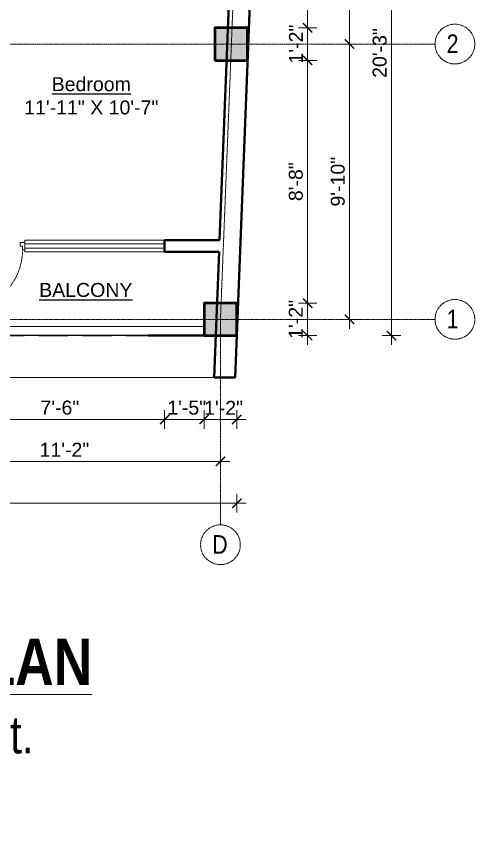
# Model space of a CAD drawing. Header units: inches. Extents: x 136316 to 155547, y -21384 to -17606.
# Drawn here: x 144900.9 to 145097.8, y -19967.6 to -19619.5 of the extents above; entities that cross this region are included whole.
import ezdxf

# ---------------------------------------------------------------- set-up
doc = ezdxf.new("R2010")
doc.units = ezdxf.units.IN
doc.header["$LTSCALE"] = 0.5
doc.header["$MEASUREMENT"] = 0
doc.header["$PDMODE"] = 66
doc.linetypes.add('CENTER', pattern=[2, 1.25, -0.25, 0.25, -0.25])
doc.linetypes.add('HIDDEN', pattern=[0.375, 0.25, -0.125])
for name, color, linetype, lineweight in [('Annotations-Bold.w', 177, 'Continuous', 13), ('C-COLUMN', 1, 'Continuous', 50), ('DIM', 4, 'Continuous', 5), ('DIM 1-100', 4, 'Continuous', 13), ('Door-Window.w', 4, 'Continuous', 15), ('PARAPET', 50, 'Continuous', 13), ('TEXT', 220, 'Continuous', 9), ('Text-100.w', 254, 'Continuous', 9), ('Toilet', 7, 'Continuous', 25), ('wall', 1, 'Continuous', 40)]:
    doc.layers.add(name, color=color, linetype=linetype, lineweight=lineweight)
doc.styles.add('ARAIL', font='ARIALN.TTF')
doc.styles.add('arial', font='arial.ttf')
doc.styles.add('arial.', font='arial.ttf')
doc.styles.get("Standard").update_dxf_attribs({"font": 'arial.ttf'})
doc.dimstyles.new('1 by 96', dxfattribs={"dimtxt": 6, "dimasz": 4, "dimexe": 4, "dimexo": 4, "dimgap": 2, "dimtad": 1, "dimdec": 0, "dimzin": 0, "dimdsep": 46, "dimlunit": 4, "dimtxsty": 'Standard', "dimblk": 'ARCHTICK', "dimcen": 0, "dimdle": 4, "dimadec": 0, "dimazin": 0, "dimtfac": 1, "dimtdec": 0, "dimtix": 1, "dimtofl": 0, "dimtmove": 1, "dimatfit": 3, "dimldrblk": 'ARCHTICK', "dimfxl": 4, "dimfxlon": 1, "dimtolj": 1, "dimtzin": 0, "dimlwd": -1, "dimlwe": -1, "dimarcsym": 0})

# ---------------------------------------------------------------- blocks, each defined once
blk = doc.blocks.new('3-0')
at = {"ltscale": 3}
for p, q in [((11063.05, 10097.68), (11065.97, 10099.9)), ((11065.25, 10097.81), (11066.71, 10098.92)), ((11065.97, 10099.9), (11066.71, 10098.92)), ((11063.05, 10097.68), (11064.53, 10095.73)), ((11065.99, 10096.84), (11064.53, 10095.73)), ((11065.99, 10096.84), (11065.25, 10097.81)), ((11085.5, 10074.13), (11110.32, 10092.96)), ((11086.24, 10073.15), (11111.05, 10091.97)), ((11111.05, 10091.97), (11110.32, 10092.96)), ((11086.24, 10073.15), (11085.5, 10074.13)), ((11084.04, 10073.02), (11082.57, 10071.91)), ((11082.57, 10071.91), (11084.79, 10068.98)), ((11084.04, 10073.02), (11084.78, 10072.04)), ((11084.78, 10072.04), (11086.24, 10073.15)), ((11084.79, 10068.98), (11087.72, 10071.2)), ((11087.72, 10071.2), (11086.24, 10073.15))]:
    blk.add_line(p, q, dxfattribs=at)
at = {"layer": 'Door-Window.w', "color": 9, "linetype": 'HIDDEN', "lineweight": 18}
blk.add_arc((11085.5, 10074.13), 31.16, 37.1906, 127.1465, dxfattribs=at)
blk = doc.blocks.new('_ArchTick')
at = {"color": 0, "linetype": 'ByBlock', "const_width": 0.15}
blk.add_lwpolyline([(-0.5, -0.5), (0.5, 0.5)], dxfattribs=at)
blk = doc.blocks.new('*D52')
at = {"layer": 'Defpoints', "color": 0, "transparency": 16777216}
for p in [(145004.68, -19527.9), (145000.23, -19624.5), (145026.01, -19624.5)]:
    blk.add_point(p, dxfattribs=at)
at = {"layer": 'DIM 1-100', "color": 0, "transparency": 16777216}
for p, q in [((145026.01, -19523.9), (145026.01, -19628.5)), ((145022.01, -19527.9), (145030.01, -19527.9)), ((145022.01, -19624.5), (145030.01, -19624.5))]:
    blk.add_line(p, q, dxfattribs=at)
at = {"layer": 'DIM 1-100', "color": 0, "transparency": 16777216, "xscale": 4, "yscale": 4, "zscale": 4}
for p, rotation in [((145026.01, -19527.9), 90), ((145026.01, -19624.5), 270)]:
    blk.add_blockref('_ArchTick', p, dxfattribs=dict(at, rotation=rotation))
at = {"layer": 'DIM 1-100', "color": 0, "transparency": 16777216, "insert": (145020.95, -19576.2), "char_height": 6, "attachment_point": 5, "rotation": 90}
blk.add_mtext('\\A1;8\'-1"', dxfattribs=at)
blk = doc.blocks.new('*D53')
at = {"layer": 'Defpoints', "color": 0, "transparency": 16777216}
for p in [(145000.23, -19624.5), (145000.23, -19638.5), (145026.01, -19638.5)]:
    blk.add_point(p, dxfattribs=at)
at = {"layer": 'DIM 1-100', "color": 0, "transparency": 16777216}
for p, q in [((145026.01, -19620.5), (145026.01, -19642.5)), ((145022.01, -19624.5), (145030.01, -19624.5)), ((145022.01, -19638.5), (145030.01, -19638.5))]:
    blk.add_line(p, q, dxfattribs=at)
at = {"layer": 'DIM 1-100', "color": 0, "transparency": 16777216, "xscale": 4, "yscale": 4, "zscale": 4}
for p, rotation in [((145026.01, -19624.5), 90), ((145026.01, -19638.5), 270)]:
    blk.add_blockref('_ArchTick', p, dxfattribs=dict(at, rotation=rotation))
at = {"layer": 'DIM 1-100', "color": 0, "transparency": 16777216, "insert": (145021, -19631.5), "char_height": 6, "attachment_point": 5, "rotation": 90}
blk.add_mtext('\\A1;1\'-2"', dxfattribs=at)
blk = doc.blocks.new('*D54')
at = {"layer": 'Defpoints', "color": 0, "transparency": 16777216}
for p in [(145000.23, -19638.5), (144995.57, -19742.73), (145026.01, -19742.73)]:
    blk.add_point(p, dxfattribs=at)
at = {"layer": 'DIM 1-100', "color": 0, "transparency": 16777216}
for p, q in [((145026.01, -19634.5), (145026.01, -19746.73)), ((145022.01, -19638.5), (145030.01, -19638.5)), ((145022.01, -19742.73), (145030.01, -19742.73))]:
    blk.add_line(p, q, dxfattribs=at)
at = {"layer": 'DIM 1-100', "color": 0, "transparency": 16777216, "xscale": 4, "yscale": 4, "zscale": 4}
for p, rotation in [((145026.01, -19638.5), 90), ((145026.01, -19742.73), 270)]:
    blk.add_blockref('_ArchTick', p, dxfattribs=dict(at, rotation=rotation))
at = {"layer": 'DIM 1-100', "color": 0, "transparency": 16777216, "insert": (145020.95, -19690.61), "char_height": 6, "attachment_point": 5, "rotation": 90}
blk.add_mtext('\\A1;8\'-8"', dxfattribs=at)
blk = doc.blocks.new('*D55')
at = {"layer": 'Defpoints', "color": 0, "transparency": 16777216}
for p in [(144995.57, -19742.73), (144995.57, -19756.73), (145026.01, -19756.73)]:
    blk.add_point(p, dxfattribs=at)
at = {"layer": 'DIM 1-100', "color": 0, "transparency": 16777216}
for p, q in [((145026.01, -19738.73), (145026.01, -19760.73)), ((145022.01, -19742.73), (145030.01, -19742.73)), ((145022.01, -19756.73), (145030.01, -19756.73))]:
    blk.add_line(p, q, dxfattribs=at)
at = {"layer": 'DIM 1-100', "color": 0, "transparency": 16777216, "xscale": 4, "yscale": 4, "zscale": 4}
for p, rotation in [((145026.01, -19742.73), 90), ((145026.01, -19756.73), 270)]:
    blk.add_blockref('_ArchTick', p, dxfattribs=dict(at, rotation=rotation))
at = {"layer": 'DIM 1-100', "color": 0, "transparency": 16777216, "insert": (145020.88, -19749.73), "char_height": 6, "attachment_point": 5, "rotation": 90}
blk.add_mtext('\\A1;1\'-2"', dxfattribs=at)
blk = doc.blocks.new('*D56')
at = {"layer": 'Defpoints', "color": 0, "transparency": 16777216}
for p in [(145004.68, -19520.9), (145000.51, -19631.5), (145044.01, -19631.5)]:
    blk.add_point(p, dxfattribs=at)
at = {"layer": 'DIM 1-100', "color": 0, "transparency": 16777216}
for p, q in [((145044.01, -19516.9), (145044.01, -19635.5)), ((145040.01, -19520.9), (145048.01, -19520.9)), ((145040.01, -19631.5), (145048.01, -19631.5))]:
    blk.add_line(p, q, dxfattribs=at)
at = {"layer": 'DIM 1-100', "color": 0, "transparency": 16777216, "xscale": 4, "yscale": 4, "zscale": 4}
for p, rotation in [((145044.01, -19520.9), 90), ((145044.01, -19631.5), 270)]:
    blk.add_blockref('_ArchTick', p, dxfattribs=dict(at, rotation=rotation))
at = {"layer": 'DIM 1-100', "color": 0, "transparency": 16777216, "insert": (145038.95, -19576.2), "char_height": 6, "attachment_point": 5, "rotation": 90}
blk.add_mtext('\\A1;9\'-3"', dxfattribs=at)
blk = doc.blocks.new('*D57')
at = {"layer": 'Defpoints', "color": 0, "transparency": 16777216}
for p in [(145000.51, -19631.5), (144995.85, -19749.73), (145044.01, -19749.73)]:
    blk.add_point(p, dxfattribs=at)
at = {"layer": 'DIM 1-100', "color": 0, "transparency": 16777216}
for p, q in [((145044.01, -19627.5), (145044.01, -19753.73)), ((145040.01, -19631.5), (145048.01, -19631.5)), ((145040.01, -19749.73), (145048.01, -19749.73))]:
    blk.add_line(p, q, dxfattribs=at)
at = {"layer": 'DIM 1-100', "color": 0, "transparency": 16777216, "xscale": 4, "yscale": 4, "zscale": 4}
for p, rotation in [((145044.01, -19631.5), 90), ((145044.01, -19749.73), 270)]:
    blk.add_blockref('_ArchTick', p, dxfattribs=dict(at, rotation=rotation))
at = {"layer": 'DIM 1-100', "color": 0, "transparency": 16777216, "insert": (145038.95, -19690.61), "char_height": 6, "attachment_point": 5, "rotation": 90}
blk.add_mtext('\\A1;9\'-10"', dxfattribs=at)
blk = doc.blocks.new('*D58')
at = {"layer": 'Defpoints', "color": 0, "transparency": 16777216}
for p in [(145005.15, -19513.97), (145062.01, -19513.97), (144995.57, -19756.73)]:
    blk.add_point(p, dxfattribs=at)
at = {"layer": 'DIM 1-100', "color": 0, "transparency": 16777216}
for p, q in [((145062.01, -19760.73), (145062.01, -19509.97)), ((145058.01, -19513.97), (145066.01, -19513.97)), ((145058.01, -19756.73), (145066.01, -19756.73))]:
    blk.add_line(p, q, dxfattribs=at)
at = {"layer": 'DIM 1-100', "color": 0, "transparency": 16777216, "xscale": 4, "yscale": 4, "zscale": 4}
for p, rotation in [((145062.01, -19513.97), 90), ((145062.01, -19756.73), 270)]:
    blk.add_blockref('_ArchTick', p, dxfattribs=dict(at, rotation=rotation))
at = {"layer": 'DIM 1-100', "color": 0, "transparency": 16777216, "insert": (145056.95, -19635.35), "char_height": 6, "attachment_point": 5, "rotation": 90}
blk.add_mtext('\\A1;20\'-3"', dxfattribs=at)
blk = doc.blocks.new('*D139')
at = {"layer": 'Defpoints', "color": 0, "transparency": 16777216}
for p in [(144874.62, -19720.73), (144964.62, -19720.73), (144964.62, -19792.73)]:
    blk.add_point(p, dxfattribs=at)
at = {"layer": 'DIM 1-100', "color": 0, "transparency": 16777216}
for p, q in [((144874.62, -19788.73), (144874.62, -19796.73)), ((144964.62, -19788.73), (144964.62, -19796.73)), ((144870.62, -19792.73), (144968.62, -19792.73))]:
    blk.add_line(p, q, dxfattribs=at)
at = {"layer": 'DIM 1-100', "color": 0, "transparency": 16777216, "xscale": 4, "yscale": 4, "zscale": 4, "rotation": 180}
blk.add_blockref('_ArchTick', (144874.62, -19792.73), dxfattribs=at)
at = {"layer": 'DIM 1-100', "color": 0, "transparency": 16777216, "xscale": 4, "yscale": 4, "zscale": 4}
blk.add_blockref('_ArchTick', (144964.62, -19792.73), dxfattribs=at)
at = {"layer": 'DIM 1-100', "color": 0, "transparency": 16777216, "insert": (144919.62, -19787.67), "char_height": 6, "attachment_point": 5}
blk.add_mtext('\\A1;7\'-6"', dxfattribs=at)
blk = doc.blocks.new('*D140')
at = {"layer": 'Defpoints', "color": 0, "transparency": 16777216}
for p in [(144964.62, -19720.73), (144981.57, -19756.73), (144981.57, -19792.73)]:
    blk.add_point(p, dxfattribs=at)
at = {"layer": 'DIM 1-100', "color": 0, "transparency": 16777216}
for p, q in [((144964.62, -19788.73), (144964.62, -19796.73)), ((144981.57, -19788.73), (144981.57, -19796.73)), ((144960.62, -19792.73), (144985.57, -19792.73))]:
    blk.add_line(p, q, dxfattribs=at)
at = {"layer": 'DIM 1-100', "color": 0, "transparency": 16777216, "xscale": 4, "yscale": 4, "zscale": 4, "rotation": 180}
blk.add_blockref('_ArchTick', (144964.62, -19792.73), dxfattribs=at)
at = {"layer": 'DIM 1-100', "color": 0, "transparency": 16777216, "xscale": 4, "yscale": 4, "zscale": 4}
blk.add_blockref('_ArchTick', (144981.57, -19792.73), dxfattribs=at)
at = {"layer": 'DIM 1-100', "color": 0, "transparency": 16777216, "insert": (144974.09, -19787.67), "char_height": 6, "attachment_point": 5}
blk.add_mtext('\\A1;1\'-5"', dxfattribs=at)
blk = doc.blocks.new('*D141')
at = {"layer": 'Defpoints', "color": 0, "transparency": 16777216}
for p in [(144981.57, -19756.73), (144995.57, -19756.73), (144995.57, -19792.73)]:
    blk.add_point(p, dxfattribs=at)
at = {"layer": 'DIM 1-100', "color": 0, "transparency": 16777216}
for p, q in [((144981.57, -19788.73), (144981.57, -19796.73)), ((144995.57, -19788.73), (144995.57, -19796.73)), ((144977.57, -19792.73), (144999.57, -19792.73))]:
    blk.add_line(p, q, dxfattribs=at)
at = {"layer": 'DIM 1-100', "color": 0, "transparency": 16777216, "xscale": 4, "yscale": 4, "zscale": 4, "rotation": 180}
blk.add_blockref('_ArchTick', (144981.57, -19792.73), dxfattribs=at)
at = {"layer": 'DIM 1-100', "color": 0, "transparency": 16777216, "xscale": 4, "yscale": 4, "zscale": 4}
blk.add_blockref('_ArchTick', (144995.57, -19792.73), dxfattribs=at)
at = {"layer": 'DIM 1-100', "color": 0, "transparency": 16777216, "insert": (144989.92, -19787.72), "char_height": 6, "attachment_point": 5}
blk.add_mtext('\\A1;1\'-2"', dxfattribs=at)
blk = doc.blocks.new('*D145')
at = {"layer": 'Defpoints', "color": 0, "transparency": 16777216}
for p in [(144854.62, -19756.73), (144988.57, -19756.73), (144988.57, -19810.73)]:
    blk.add_point(p, dxfattribs=at)
at = {"layer": 'DIM 1-100', "color": 0, "transparency": 16777216}
for p, q in [((144854.62, -19806.73), (144854.62, -19814.73)), ((144988.57, -19806.73), (144988.57, -19814.73)), ((144850.62, -19810.73), (144992.57, -19810.73))]:
    blk.add_line(p, q, dxfattribs=at)
at = {"layer": 'DIM 1-100', "color": 0, "transparency": 16777216, "xscale": 4, "yscale": 4, "zscale": 4, "rotation": 180}
blk.add_blockref('_ArchTick', (144854.62, -19810.73), dxfattribs=at)
at = {"layer": 'DIM 1-100', "color": 0, "transparency": 16777216, "xscale": 4, "yscale": 4, "zscale": 4}
blk.add_blockref('_ArchTick', (144988.57, -19810.73), dxfattribs=at)
at = {"layer": 'DIM 1-100', "color": 0, "transparency": 16777216, "insert": (144921.59, -19805.72), "char_height": 6, "attachment_point": 5}
blk.add_mtext('\\A1;11\'-2"', dxfattribs=at)
blk = doc.blocks.new('*D63')
at = {"layer": 'Defpoints', "color": 0, "transparency": 16777216}
for p in [(144603.47, -19756.73), (144995.57, -19756.73), (144603.47, -19828.73)]:
    blk.add_point(p, dxfattribs=at)
at = {"layer": 'DIM 1-100', "color": 0, "transparency": 16777216}
for p, q in [((144603.47, -19824.73), (144603.47, -19832.73)), ((144995.57, -19824.73), (144995.57, -19832.73)), ((144999.57, -19828.73), (144599.47, -19828.73))]:
    blk.add_line(p, q, dxfattribs=at)
at = {"layer": 'DIM 1-100', "color": 0, "transparency": 16777216, "xscale": 4, "yscale": 4, "zscale": 4, "rotation": 180}
blk.add_blockref('_ArchTick', (144603.47, -19828.73), dxfattribs=at)
at = {"layer": 'DIM 1-100', "color": 0, "transparency": 16777216, "xscale": 4, "yscale": 4, "zscale": 4}
blk.add_blockref('_ArchTick', (144995.57, -19828.73), dxfattribs=at)
at = {"layer": 'DIM 1-100', "color": 0, "transparency": 16777216, "insert": (144799.52, -19823.66), "char_height": 6, "attachment_point": 5}
blk.add_mtext('\\A1;32\'-8"', dxfattribs=at)

msp = doc.modelspace()

# ---------------------------------------------------------------- hatches: boundary and pattern name
at = {"layer": 'C-COLUMN'}
h = msp.add_hatch(color=256, dxfattribs=at)
h.dxf.hatch_style = 1
h.paths.add_polyline_path([(145000.23, -19624.5), (144986.23, -19624.5), (144986.23, -19638.5), (145000.23, -19638.5)])
h = msp.add_hatch(color=256, dxfattribs=at)
h.dxf.hatch_style = 1
h.paths.add_polyline_path([(144995.57, -19742.73), (144981.57, -19742.73), (144981.57, -19756.73), (144995.57, -19756.73)])

# ---------------------------------------------------------------- linework, layer by layer
at = {"layer": 'Annotations-Bold.w', "linetype": 'CENTER', "ltscale": 0.3}
for p, q in [((145080.69, -19631.5), (144520.47, -19631.5)), ((145080.69, -19749.73), (144520.47, -19749.73))]:
    msp.add_line(p, q, dxfattribs=at)
msp.add_lwpolyline([(144997.68, -19391.25), (144997.68, -19520.9), (144988.57, -19749.73), (144988.57, -19838)], dxfattribs=at)
at = {"layer": 'Annotations-Bold.w', "linetype": 'CENTER', "ltscale": 1.5}
for centre in [(145089.22, -19631.5), (145089.22, -19749.73), (144988.57, -19846.53)]:
    msp.add_circle(centre, 8.53, dxfattribs=at)
at = {"layer": 'C-COLUMN'}
for points in [[(144986.23, -19638.5), (145000.23, -19638.5), (145000.23, -19624.5), (144986.23, -19624.5)], [(144981.57, -19756.73), (144995.57, -19756.73), (144995.57, -19742.73), (144981.57, -19742.73)]]:
    msp.add_lwpolyline(points, close=True, dxfattribs=at)
at = {"layer": 'Defpoints'}
msp.add_lwpolyline([(145005.15, -19513.97), (144995.57, -19756.73), (144603.47, -19756.73), (144603.57, -19453.33), (145005.15, -19513.97)], dxfattribs=at)
at = {"layer": 'DIM'}
for p, q in [((144904.61, -19715.73), (144964.62, -19715.73)), ((144904.61, -19715.73), (144904.61, -19720.73)), ((144904.61, -19717.23), (144964.62, -19717.23)), ((144904.61, -19719.23), (144964.62, -19719.23)), ((144964.62, -19720.73), (144904.61, -19720.73))]:
    msp.add_line(p, q, dxfattribs=at)
at = {"layer": 'PARAPET', "ltscale": 100}
for p, q in [((144861.62, -19752.73), (144981.57, -19752.73)), ((144861.62, -19756.73), (144995.57, -19756.73)), ((144995.57, -19756.73), (144994.86, -19774.73)), ((144856.62, -19774.73), (144985.85, -19774.73))]:
    msp.add_line(p, q, dxfattribs=at)
at = {"layer": 'Toilet'}
msp.add_line((144995.57, -19756.73), (145005.15, -19513.97), dxfattribs=at)
at = {"layer": 'Toilet', "linetype": 'HIDDEN', "ltscale": 100}
msp.add_line((144798.12, -19756.73), (144995.57, -19756.73), dxfattribs=at)
at = {"layer": 'wall'}
for p, q in [((144988.18, -19715.73), (144996.15, -19513.61)), ((144995.57, -19756.73), (145005.15, -19513.97)), ((144964.62, -19720.73), (144964.62, -19715.73)), ((144964.62, -19715.73), (144988.18, -19715.73)), ((144964.62, -19720.73), (144987.98, -19720.73)), ((144986.58, -19756.38), (144987.98, -19720.73)), ((144957.59, -19756.73), (144995.57, -19756.73)), ((144986.58, -19756.38), (144985.85, -19774.73)), ((144995.57, -19756.73), (144994.86, -19774.73)), ((144985.85, -19774.73), (144994.86, -19774.73))]:
    msp.add_line(p, q, dxfattribs=at)

# ---------------------------------------------------------------- block references
at = {"layer": 'Door-Window.w', "linetype": 'ByBlock', "xscale": 0.8331589850765497, "yscale": 0.8331589850765497, "zscale": 0.8331589850765497, "rotation": 232.7330628613127}
msp.add_blockref('3-0', (143790.71, -7287.14), dxfattribs=at)

# ---------------------------------------------------------------- texts
at = {"layer": 'Annotations-Bold.w', "linetype": 'CENTER', "ltscale": 1.5, "char_height": 8, "attachment_point": 1, "style": 'ARAIL'}
for s, insert in [('2', (145085.68, -19627.36)), ('1', (145085.68, -19745.59)), ('D', (144985.04, -19842.4))]:
    msp.add_mtext_dynamic_manual_height_columns(s, width=6.5393, gutter_width=100, heights=[0], dxfattribs=dict(at, insert=insert))
at = {"layer": 'TEXT', "lineweight": -2, "char_height": 6, "width": 127.5059, "attachment_point": 5, "style": 'arial.'}
for s, insert in [('{\\LBedroom\\P}11\'-11" X 10\'-7"', (144933.12, -19653.77)), ('{\\LBALCONY}', (144930.76, -19737.14))]:
    msp.add_mtext(s, dxfattribs=dict(at, insert=insert))
at = {"layer": 'Text-100.w', "insert": (144822.81, -19886.81), "char_height": 20, "width": 569.1024, "attachment_point": 2, "style": 'arial'}
msp.add_mtext('\\A1;{\\fArial Narrow|b1|i0|c0|p34;\\LFIRST FLOOR PLAN\\P\\fArial Narrow|b0|i0|c0|p34;\\H0.8x;\\lAREA : 721.37 sq. ft.\\PVOID: 32.21 sq.ft}', dxfattribs=at)

# ---------------------------------------------------------------- dimensions: what is measured, and where the dimension line sits
at = {"layer": 'DIM 1-100'}
for base, p1, p2, picture, middle in [((145062.01, -19513.97), (144995.57, -19756.73), (145005.15, -19513.97), '*D58', (145056.95, -19635.35)), ((145044.01, -19631.5), (145004.68, -19520.9), (145000.51, -19631.5), '*D56', (145038.95, -19576.2)), ((145026.01, -19624.5), (145004.68, -19527.9), (145000.23, -19624.5), '*D52', (145020.95, -19576.2)), ((145044.01, -19749.73), (145000.51, -19631.5), (144995.85, -19749.73), '*D57', (145038.95, -19690.61)), ((145026.01, -19742.73), (145000.23, -19638.5), (144995.57, -19742.73), '*D54', (145020.95, -19690.61))]:
    dim = msp.add_linear_dim(base=base, p1=p1, p2=p2, angle=90, dimstyle='1 by 96', dxfattribs=at)
    dim.commit()
    dim.dimension.update_dxf_attribs({"geometry": picture, "text_midpoint": middle})
for base, p1, p2, picture, middle in [((145026.01, -19638.5), (145000.23, -19624.5), (145000.23, -19638.5), '*D53', (145026.01, -19631.5)), ((145026.01, -19756.73), (144995.57, -19742.73), (144995.57, -19756.73), '*D55', (145025.89, -19749.73))]:
    dim = msp.add_linear_dim(base=base, p1=p1, p2=p2, angle=90, dimstyle='1 by 96', dxfattribs=at)
    dim.commit()
    dim.dimension.update_dxf_attribs({"geometry": picture, "text_midpoint": middle, "dimtype": 160})
for base, p1, p2, picture, middle in [((144964.62, -19792.73), (144874.62, -19720.73), (144964.62, -19720.73), '*D139', (144919.62, -19787.67)), ((144603.47, -19828.73), (144995.57, -19756.73), (144603.47, -19756.73), '*D63', (144799.52, -19823.66)), ((144988.57, -19810.73), (144854.62, -19756.73), (144988.57, -19756.73), '*D145', (144921.59, -19805.72))]:
    dim = msp.add_linear_dim(base=base, p1=p1, p2=p2, dimstyle='1 by 96', dxfattribs=at)
    dim.commit()
    dim.dimension.update_dxf_attribs({"geometry": picture, "text_midpoint": middle})
for base, p1, p2, picture, middle in [((144981.57, -19792.73), (144964.62, -19720.73), (144981.57, -19756.73), '*D140', (144974.09, -19792.73)), ((144995.57, -19792.73), (144981.57, -19756.73), (144995.57, -19756.73), '*D141', (144989.92, -19792.73))]:
    dim = msp.add_linear_dim(base=base, p1=p1, p2=p2, dimstyle='1 by 96', dxfattribs=at)
    dim.commit()
    dim.dimension.update_dxf_attribs({"geometry": picture, "text_midpoint": middle, "dimtype": 160})

doc.saveas('drawing.dxf')
